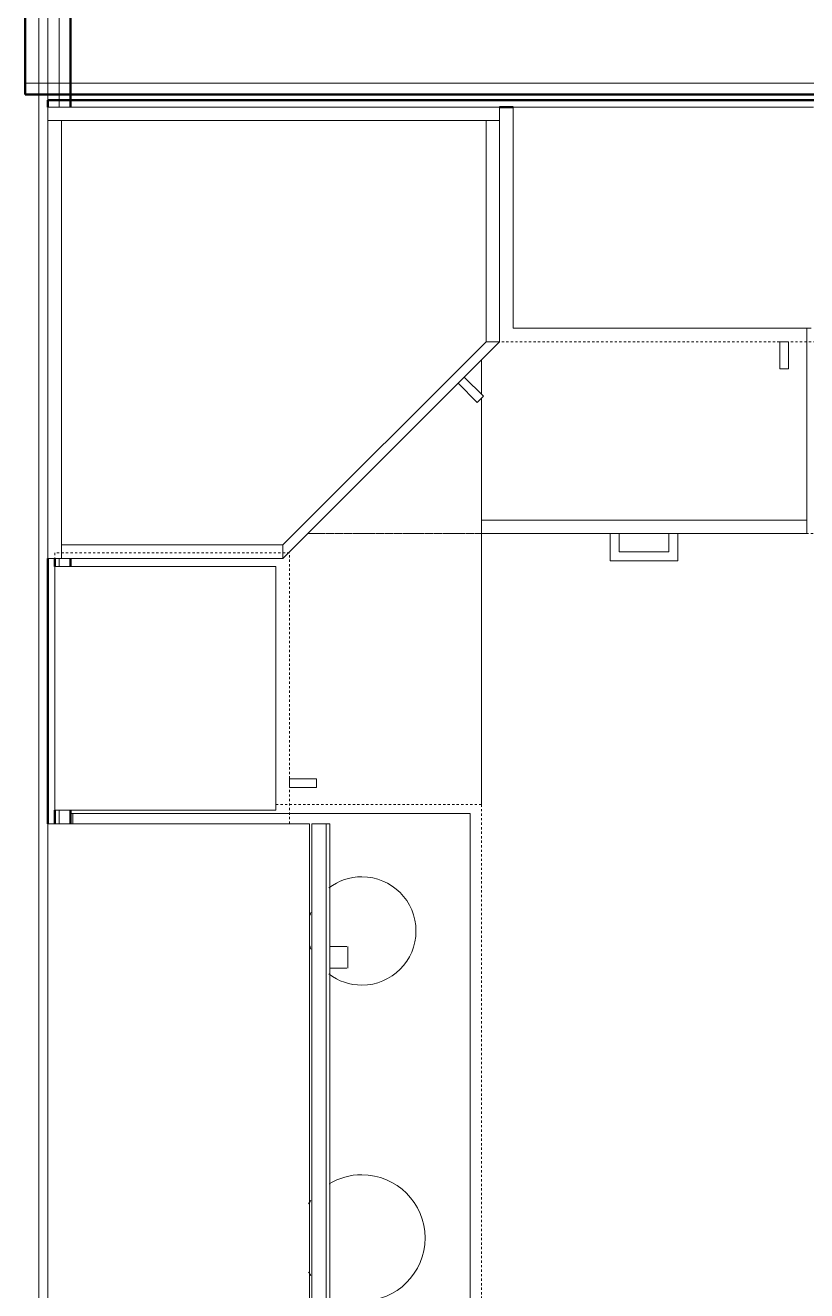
# Model space of a CAD drawing. Header units: inches. Extents: x -4217 to -1814, y 9706 to 12425.
# Drawn here: x -2914.6 to -2871.3, y 11381 to 11451.1 of the extents above; entities that cross this region are included whole.
import ezdxf

# ---------------------------------------------------------------- set-up
doc = ezdxf.new("R2010")
doc.units = ezdxf.units.IN
doc.header["$MEASUREMENT"] = 0
doc.linetypes.add('Dash', pattern=[0.25, 0.125, -0.125])
for name, color, linetype, lineweight in [('A-WALL', 113, 'Continuous', 13), ('A-WALL-3', 10, 'Continuous', 50), ('A-WALL-4', 50, 'Continuous', 13), ('I-WALL-3', 2, 'Continuous', 50), ('Q-CASE', 31, 'Continuous', 9), ('Q-CASE-3', 250, 'Continuous', 9), ('Q-CASE-4', 250, 'Dash', 9), ('Q-CASE-HDLN-1', 250, 'Dash', 9), ('Q-SPCQ-1', 250, 'Continuous', 9)]:
    doc.layers.add(name, color=color, linetype=linetype, lineweight=lineweight)

msp = doc.modelspace()

# ---------------------------------------------------------------- linework, layer by layer
at = {"layer": 'A-WALL'}
for p, q in [((-2913.82374, 11255.6394), (-2913.82374, 11641.2394)), ((-2913.32374, 11446.55019), (-2913.32374, 11641.2394)), ((-2912.69874, 11446.55019), (-2912.69874, 11641.2394)), ((-2913.32374, 11406.86269), (-2913.32374, 11421.55019)), ((-2912.69874, 11421.11269), (-2912.69874, 11421.55019)), ((-2912.69874, 11406.86269), (-2912.69874, 11407.61269))]:
    msp.add_line(p, q, dxfattribs=at)
at = {"layer": 'A-WALL-3'}
for p, q in [((-2914.57374, 11451.98769), (-2914.57374, 11447.23769)), ((-2914.57374, 11447.23769), (-2759.47374, 11447.23769)), ((-2795.22374, 11446.92519), (-2913.32374, 11446.92519)), ((-2913.32374, 11446.92519), (-2913.32374, 11446.55019)), ((-2888.32374, 11446.55019), (-2887.57374, 11446.55019)), ((-2913.32374, 11421.55019), (-2913.32374, 11406.86269)), ((-2912.94874, 11421.11269), (-2912.94874, 11421.55019)), ((-2912.94874, 11406.86269), (-2912.94874, 11407.61269))]:
    msp.add_line(p, q, dxfattribs=at)
at = {"layer": 'A-WALL-4'}
msp.add_line((-2759.47374, 11447.86269), (-2914.57374, 11447.86269), dxfattribs=at)
at = {"layer": 'I-WALL-3'}
for p, q in [((-2912.07374, 11446.55019), (-2912.07374, 11640.6144)), ((-2912.07374, 11421.11269), (-2912.07374, 11421.55019)), ((-2912.07374, 11406.86269), (-2912.07374, 11407.61269))]:
    msp.add_line(p, q, dxfattribs=at)
at = {"layer": 'Q-CASE'}
for p, q in [((-2900.32374, 11421.55019), (-2888.32374, 11433.55019)), ((-2889.07374, 11433.55019), (-2900.32374, 11422.30019)), ((-2888.32374, 11433.55019), (-2889.07374, 11433.55019)), ((-2900.32374, 11422.30019), (-2900.32374, 11421.55019))]:
    msp.add_line(p, q, dxfattribs=at)
at = {"layer": 'Q-CASE-3'}
for p, q in [((-2913.32374, 11446.55019), (-2913.32374, 11445.80019)), ((-2888.32374, 11446.55019), (-2913.32374, 11446.55019)), ((-2888.32374, 11445.80019), (-2888.32374, 11446.55019)), ((-2871.07374, 11446.55019), (-2887.57374, 11446.55019)), ((-2887.57374, 11446.55019), (-2887.57374, 11434.30019)), ((-2912.57374, 11445.80019), (-2913.32374, 11445.80019)), ((-2913.32374, 11445.80019), (-2913.32374, 11421.55019)), ((-2913.32374, 11445.80019), (-2888.32374, 11445.80019)), ((-2912.57374, 11445.80019), (-2912.57374, 11422.30019)), ((-2889.07374, 11445.80019), (-2912.57374, 11445.80019)), ((-2912.57374, 11421.55019), (-2912.57374, 11445.80019)), ((-2889.07374, 11433.55019), (-2889.07374, 11445.80019)), ((-2888.32374, 11445.80019), (-2889.07374, 11445.80019)), ((-2889.07374, 11445.80019), (-2889.07374, 11433.55019)), ((-2888.32374, 11433.55019), (-2888.32374, 11445.80019)), ((-2887.57374, 11434.30019), (-2871.07374, 11434.30019)), ((-2871.32374, 11423.67519), (-2871.32374, 11434.30019)), ((-2900.32374, 11422.30019), (-2889.07374, 11433.55019)), ((-2889.07374, 11433.55019), (-2888.32374, 11433.55019)), ((-2872.81218, 11433.55019), (-2872.32374, 11433.55019)), ((-2872.81218, 11433.55019), (-2872.81218, 11432.05093)), ((-2872.32374, 11432.05093), (-2872.32374, 11433.55019)), ((-2889.32374, 11432.55019), (-2889.32374, 11430.64476)), ((-2872.81218, 11432.05093), (-2872.32374, 11432.05093)), ((-2889.21632, 11430.53734), (-2890.27645, 11431.59747)), ((-2890.62183, 11431.25209), (-2889.5617, 11430.19195)), ((-2889.5617, 11430.19195), (-2889.21632, 11430.53734)), ((-2889.32374, 11430.42992), (-2889.32374, 11423.67519)), ((-2889.32374, 11422.92519), (-2889.32374, 11423.67519)), ((-2889.32374, 11423.67519), (-2871.32374, 11423.67519)), ((-2871.32374, 11423.67519), (-2871.32374, 11422.92519)), ((-2871.32374, 11422.92519), (-2889.32374, 11422.92519)), ((-2882.19874, 11422.92519), (-2882.19874, 11421.42519)), ((-2881.69936, 11422.92519), (-2882.19874, 11422.92519)), ((-2881.69936, 11421.92456), (-2881.69936, 11422.92519)), ((-2878.94811, 11422.92519), (-2878.44874, 11422.92519)), ((-2878.94811, 11422.92519), (-2878.94811, 11421.92456)), ((-2878.44874, 11421.42519), (-2878.44874, 11422.92519)), ((-2912.57374, 11422.30019), (-2900.32374, 11422.30019)), ((-2900.32374, 11422.30019), (-2912.57374, 11422.30019)), ((-2912.57374, 11422.30019), (-2912.57374, 11421.55019)), ((-2900.32374, 11421.55019), (-2900.32374, 11422.30019)), ((-2913.32374, 11421.55019), (-2912.57374, 11421.55019)), ((-2912.57374, 11421.55019), (-2900.32374, 11421.55019)), ((-2878.94811, 11421.92456), (-2881.69936, 11421.92456)), ((-2900.69874, 11421.11269), (-2912.94874, 11421.11269)), ((-2912.94874, 11421.11269), (-2912.94874, 11407.61269)), ((-2900.69874, 11407.61269), (-2900.69874, 11421.11269)), ((-2882.19874, 11421.42519), (-2878.44874, 11421.42519)), ((-2899.94874, 11408.86269), (-2899.94874, 11409.35113)), ((-2898.44948, 11409.35113), (-2899.94874, 11409.35113)), ((-2898.44948, 11408.86269), (-2898.44948, 11409.35113)), ((-2899.94874, 11408.86269), (-2898.44948, 11408.86269)), ((-2912.94874, 11407.61269), (-2900.69874, 11407.61269)), ((-2913.32374, 11406.86269), (-2898.83555, 11406.86269)), ((-2913.32374, 11406.86269), (-2913.32374, 11376.9808)), ((-2898.83555, 11406.86269), (-2898.83555, 11376.9808)), ((-2898.71744, 11376.9808), (-2898.71744, 11406.86269)), ((-2898.71744, 11406.86269), (-2897.93004, 11406.86269)), ((-2897.93004, 11406.86269), (-2897.7244, 11406.86269)), ((-2897.93004, 11376.9808), (-2897.93004, 11406.86269)), ((-2897.7244, 11376.9808), (-2897.7244, 11406.86269)), ((-2897.68896, 11400.06267), (-2896.77376, 11400.06267)), ((-2896.72459, 11398.87056), (-2896.72459, 11400.06267)), ((-2896.77376, 11398.87056), (-2897.68896, 11398.87056))]:
    msp.add_line(p, q, dxfattribs=at)
at = {"layer": 'Q-CASE-4'}
for p, q in [((-2888.32374, 11433.55019), (-2888.32374, 11446.55019)), ((-2888.32374, 11446.55019), (-2870.32374, 11446.55019)), ((-2870.32374, 11433.55019), (-2888.32374, 11433.55019)), ((-2889.32374, 11422.92519), (-2898.94874, 11422.92519)), ((-2889.32374, 11407.92519), (-2889.32374, 11422.92519)), ((-2899.94874, 11421.86269), (-2912.94874, 11421.86269)), ((-2912.94874, 11421.86269), (-2912.94874, 11406.86269)), ((-2899.94874, 11406.86269), (-2899.94874, 11421.86269)), ((-2900.69874, 11407.92519), (-2889.32374, 11407.92519)), ((-2912.94874, 11406.86269), (-2899.94874, 11406.86269))]:
    msp.add_line(p, q, dxfattribs=at)
at = {"layer": 'Q-CASE-HDLN-1'}
for p, q in [((-2795.22374, 11422.92519), (-2898.94874, 11422.92519)), ((-2898.94874, 11422.92519), (-2889.32374, 11422.92519)), ((-2889.32374, 11422.92519), (-2889.32374, 11292.58149))]:
    msp.add_line(p, q, dxfattribs=at)
at = {"layer": 'Q-SPCQ-1'}
for p, q in [((-2889.94874, 11407.42519), (-2912.07374, 11407.42519)), ((-2911.94874, 11406.86269), (-2911.94874, 11407.42519)), ((-2889.94874, 11377.42519), (-2889.94874, 11407.42519))]:
    msp.add_line(p, q, dxfattribs=at)
for centre, radius, start, end in [((-2895.94874, 11400.92519), 3, 90, 127.3911201), ((-2895.94874, 11400.92519), 3, 270, 90), ((-2895.94874, 11400.92519), 3, 160.2144336, 165.4572724), ((-2895.94874, 11400.92519), 3, 194.5427276, 199.7855664), ((-2895.94874, 11400.92519), 3, 232.6088799, 270), ((-2895.94874, 11383.92519), 3.5, 90, 121.2354194), ((-2895.94874, 11383.92519), 3.5, 270, 90), ((-2895.94874, 11383.92519), 3.5, 143.7136791, 147.2163338), ((-2895.94874, 11383.92519), 3.5, 212.7836662, 216.2863209)]:
    msp.add_arc(centre, radius, start, end, dxfattribs=at)

doc.saveas('drawing.dxf')
